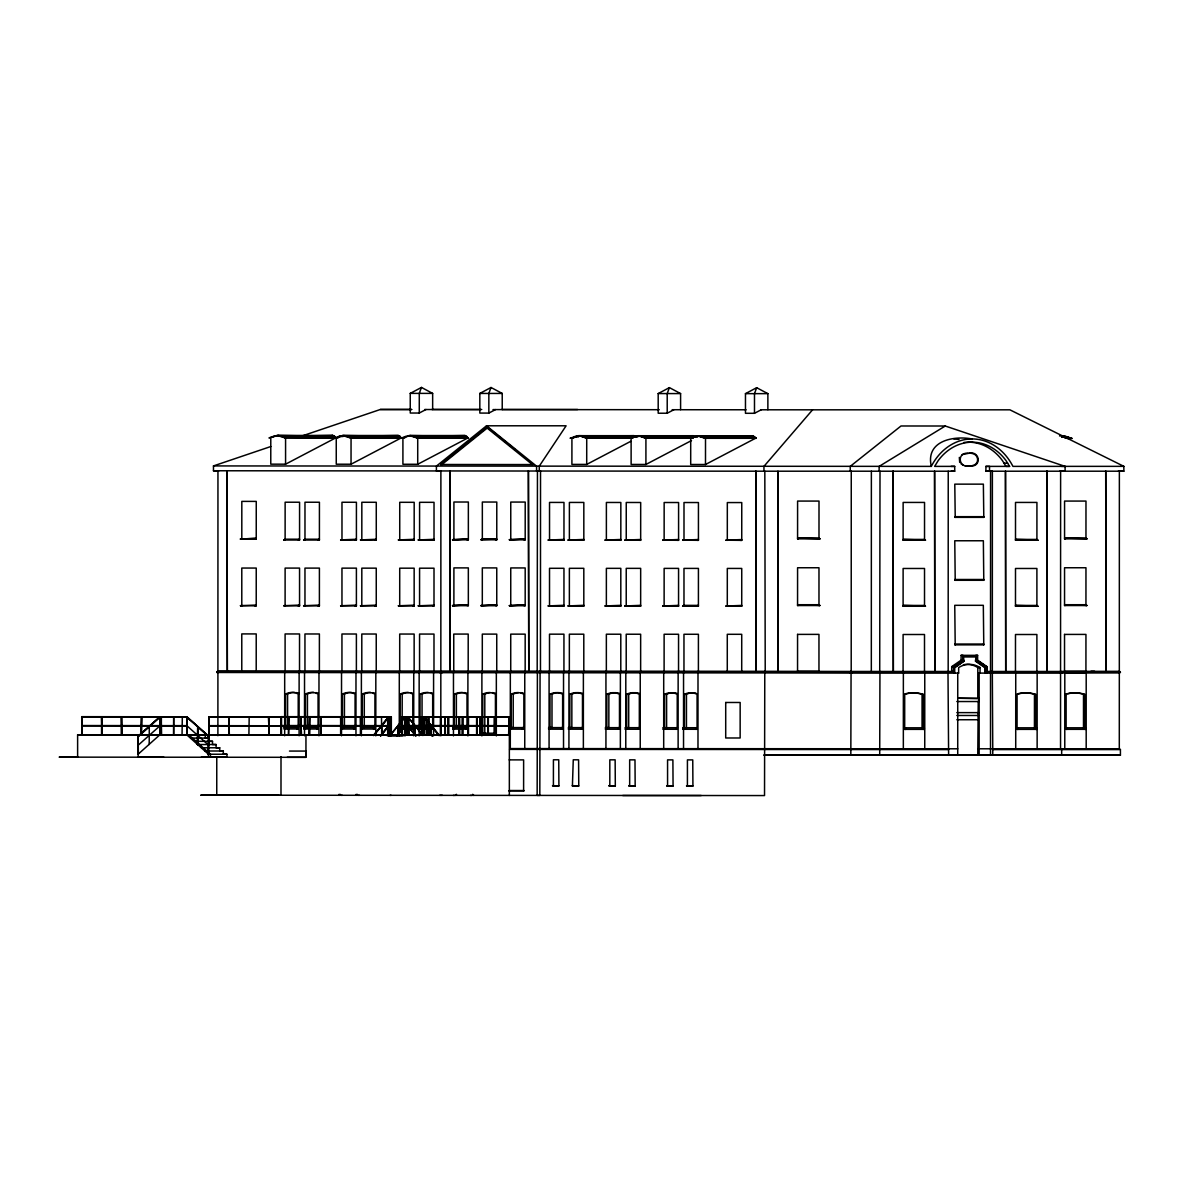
<?xml version="1.0" encoding="UTF-8"?>
<svg xmlns="http://www.w3.org/2000/svg" width="1183" height="1183" viewBox="0 0 1183 1183"><rect width="100%" height="100%" fill="white"/><g stroke="black" fill="none" stroke-linecap="round" stroke-linejoin="round"><path stroke-width="1.5" d="M281.524 717.002L281.524 734.747L77.62 734.747L77.62 757.135L59.15 757.135L305.953 757.312L305.953 734.924L509.355 734.924L509.341 795.449M81.701 734.747L81.967 716.676L81.878 734.747M82.145 734.747L81.701 717.002L186.633 717.09M101.546 734.761L101.561 717.016L102.004 734.761M101.738 734.761L101.827 717.016M121.405 734.776L121.405 717.031L121.849 734.776M121.583 734.776L121.672 717.031M160.016 734.82L159.838 716.75L138.174 736.107L138.174 757.194L163.86 757.209M138.352 754.177L138.174 736.107M178.308 734.82L159.838 734.82L138.174 754.177L138.174 736.418L160.104 716.75M141.442 734.791L141.442 717.046M141.531 717.046L141.265 734.791L141.709 717.046M149.191 744.506L149.28 726.746M159.838 734.82L159.838 716.75M160.282 734.82L159.838 717.075M161.11 734.806L161.11 717.061L161.553 734.806M161.287 734.806L161.391 717.061M173.502 734.835L173.783 717.09M173.768 734.835L173.605 717.09M182.049 734.82L182.315 717.075M208.74 736.166L208.282 754.236L208.74 736.166L186.81 716.78L186.81 734.85L208.459 754.236M187.077 734.85L187.091 716.78L81.701 716.676M197.457 744.536L197.724 726.628L197.457 744.536L216.105 744.536L216.105 747.774L219.713 747.774L219.713 750.998L223.321 750.998L223.321 754.222L226.929 754.236L226.929 757.253L201.243 757.253M197.635 744.536L197.916 726.791M208.459 757.253L208.474 736.166M186.633 734.85L205.28 734.85L205.28 738.074L208.888 738.074L208.888 741.312L212.496 741.312L212.496 744.536L216.105 744.536M209.199 734.85L209.021 716.78L209.021 734.85L209.021 717.09L309.192 717.179M210.456 757.253L210.456 754.236L188.807 734.85M439.085 470.938L436.409 470.938L436.409 466.102L486.509 425.791L536.579 466.176L536.579 471.026L540.527 471.026L540.468 671.131L217.909 670.879L216.785 672.491L537.393 672.743L537.156 795.39L539.818 795.39L540.069 672.743L537.186 672.743L537.452 471.026L213.472 470.76L213.472 465.925L270.818 446.523M216.755 795.139L216.77 756.632M217.894 735.693L217.909 672.491M217.909 670.879L217.953 470.775M229.058 734.865L229.147 717.105M240.445 605.681L241.79 605.844L241.79 568.047L256.238 568.062L256.223 605.844L254.892 605.844L256.223 605.045L240.445 605.681L256.223 605.844M240.46 539.167L241.805 539.167L241.82 501.385L256.253 501.4L256.238 539.182L240.46 539.004L256.238 538.369L240.46 539.004M241.776 670.894L241.776 633.911L256.223 633.925L256.208 670.909M248.903 734.88L249.184 717.135M254.907 539.019L256.238 539.182M268.763 734.894L268.852 717.149M270.789 437.695L270.774 464.165L285.576 464.18L336.046 437.71L282.249 436.379L278.182 435.448L268.94 437.961M280.992 795.272L281.007 756.75M281.081 716.676L281.258 734.747L281.081 716.676L387.98 716.75L387.965 735.634L402.412 735.649L402.412 716.765M283.772 605.711L285.103 605.873L285.118 568.091L299.55 568.091L299.55 605.888L298.205 605.888L299.55 605.075L283.772 605.711L299.55 605.888M283.787 540.01L285.118 539.197L299.565 539.211L298.22 539.847L299.565 540.01L299.565 502.228L285.133 502.213L285.118 540.01L283.787 540.01L299.565 540.01M284.231 728.965L285.576 728.965L285.591 694.037A40.34 22.566 90 0 1 298.22 694.037L298.205 728.979L284.231 728.965L284.231 727.412L287.587 727.412L287.587 694.037A40.34 22.566 -90 0 1 294.981 692.469M284.674 735.752L284.689 672.55M285.088 670.938L285.103 633.955L299.536 633.97L299.521 670.938M285.576 464.18L285.576 437.71L282.249 436.379M288.622 734.909L288.889 717.164M288.711 717.164L288.43 734.909M299.107 735.767L299.122 672.55M301.103 734.761L301.207 717.016M303.617 605.726L304.963 605.888L304.963 568.106L319.41 568.106L319.395 605.903L318.064 605.903L319.395 605.09L303.617 605.726L319.395 605.903M303.632 540.025L304.977 539.211L319.41 539.226L318.079 540.025L319.41 540.025L319.425 502.243L304.977 502.228L304.977 540.025L303.632 540.025L319.41 540.025M304.09 728.979L305.436 728.979L305.436 694.051A40.34 22.566 90 0 1 318.064 694.051L318.064 728.994L304.09 728.979L304.09 727.427L307.432 727.427L307.447 694.051A40.34 22.566 -90 0 1 313.761 692.439M304.519 735.767L304.534 672.565M304.948 670.953L304.948 633.97L319.395 633.984L319.38 670.953M309.192 734.924L309.635 716.854L309.635 734.924M309.369 734.924L309.458 717.179M318.966 735.782L318.981 672.565M320.963 734.776L321.051 717.031M336.253 437.754L336.253 464.209L351.04 464.224L401.525 437.754L347.728 436.438L343.661 435.507L336.253 437.754L284.482 437.71L277.088 435.448L269.68 437.695M339.077 794.34L339.077 795.316L340.157 794.34M340.63 734.791L340.645 717.046L341.088 734.791M340.615 605.755L341.961 605.918L341.961 568.136L356.408 568.136L356.394 605.933L355.063 605.933L356.394 605.119L340.615 605.755L356.394 605.933M340.63 539.892L341.976 540.054L341.976 502.257L356.423 502.272L356.408 540.054L355.077 540.054L356.408 539.256L340.63 539.892L356.408 540.054M340.822 734.791L340.911 717.046M341.517 735.796L341.532 672.595M341.946 670.983L341.946 633.999L356.394 634.014L356.379 670.983M342.434 694.081L342.434 729.009L341.088 729.009L355.063 729.024L355.077 694.081A40.34 22.566 90 0 0 342.434 694.081L344.445 694.081A40.34 22.566 -90 0 1 351.824 692.513M344.445 694.081L344.43 727.456L341.088 727.456L355.27 727.471M351.04 464.224L351.055 437.754L347.728 436.438M355.965 735.811L355.979 672.595M356.201 794.34L356.201 795.316L357.281 794.34M360.49 734.806L360.49 717.061L360.933 734.806M360.475 605.77L361.806 605.933L361.821 568.151L376.253 568.151L376.253 605.947L374.907 605.947L376.253 605.134L360.475 605.77L376.253 605.947M360.49 539.906L361.821 540.069L361.835 502.272L376.268 502.287L376.268 540.069L374.922 540.069L376.268 539.271L360.49 539.906L376.268 540.069M360.667 734.806L360.756 717.061M361.377 735.811L361.392 672.609M361.791 670.998L361.806 634.014L376.238 634.029L376.238 670.998M362.294 694.096L362.279 729.024L360.948 729.024L374.922 729.039L374.922 694.096A40.34 22.566 90 0 0 362.294 694.096L364.29 694.096A40.34 22.566 -90 0 1 370.619 692.484M364.29 694.096L364.29 727.471L360.948 727.471L375.115 727.486M375.81 735.826L375.824 672.609M381.517 717.075L381.695 734.82M381.872 734.466L381.784 725.445M387.699 734.835L387.713 716.75L391.336 716.765L391.336 734.835M388.142 734.835L388.142 717.075L209.021 716.78M388.645 734.835L388.63 716.765L391.336 716.765M388.896 735.634L388.896 716.765L373.547 735.501M389.089 734.835L389.089 717.075M390.079 735.634L390.079 734.835M390.878 734.835L390.893 716.765M391.159 735.634L391.07 716.765M397.932 734.466L398.109 725.445L398.375 734.392M398.198 734.466L398.109 725.445M398.375 605.8L399.706 605.962L399.721 568.18L414.154 568.18L414.154 605.977L412.808 605.977L414.154 605.164L398.375 605.8L414.154 605.977M398.39 539.936L399.736 540.099L399.736 502.302L414.183 502.317L414.168 540.099L412.823 540.099L414.168 539.3L398.39 539.936L414.168 540.099M398.848 729.053L400.179 729.053L400.194 694.125A40.34 22.566 90 0 1 412.823 694.125L412.823 729.068L398.848 729.053L398.848 727.501L402.19 727.501M399.277 735.841L399.292 672.639M399.691 671.027L399.706 634.044L414.139 634.058L414.139 671.027M401.969 734.85L401.969 716.765L405.414 716.765L405.325 734.85M402.146 734.85L402.205 694.125A40.34 22.566 -90 0 1 408.519 692.513M402.915 437.799L402.915 464.268L417.717 464.283L468.187 437.814L414.39 436.483L410.324 435.551L402.915 437.799L350.7 438.021L342.552 435.507L334.419 438.006L338.057 438.006M404.956 735.634L404.956 716.765M405.133 734.835L405.222 716.765L389.872 735.501M405.592 734.85L405.592 717.09L402.146 717.09M407.203 734.835L407.203 717.075L494.79 717.09M407.396 734.85L407.218 716.765L494.79 716.78L494.79 734.85M407.573 734.85L407.647 716.765L422.923 735.545M407.839 734.85L407.854 716.78L422.923 735.22M408.638 734.85L408.46 717.09M408.904 734.85L408.726 717.09M432.653 409.466L432.653 393.392L421.459 387.433L410.25 393.377L410.25 413.03L419.27 413.03L425.969 409.525M413.725 735.856L413.739 672.654M414.42 734.421L414.612 725.623M414.597 734.495L414.686 725.46L414.878 734.495M417.717 464.283L417.717 437.814L414.39 436.483M418.235 605.814L419.566 605.977L419.581 568.195L434.013 568.195L433.998 605.992L432.667 605.992L433.998 605.178L418.235 605.814L433.998 605.992M418.25 539.951L419.581 540.113L419.595 502.317L434.028 502.331L434.013 540.113L432.682 540.113L434.028 539.315L418.25 539.951L434.013 540.113M418.693 729.068L420.039 729.068L420.039 694.14A40.34 22.566 90 0 1 432.682 694.155L432.667 729.083L418.693 729.068L418.693 727.515L422.05 727.515L422.05 694.14A40.34 22.566 -90 0 1 428.364 692.528M419.137 735.856L419.152 672.654M419.27 413.03L419.285 393.392L421.459 387.433M419.551 671.042L419.566 634.058L433.998 634.073L433.984 671.042M421.473 734.85L421.473 716.765M421.651 734.85L421.739 716.765M421.917 734.85L421.932 717.09M423.898 734.85L423.913 716.78L439.248 735.545M424.165 734.85L424.179 716.78L439.248 735.22M426.368 734.835L426.205 717.075M426.649 734.835L426.471 717.075M428.32 734.865L428.32 717.12M428.497 734.865L428.586 717.12M428.764 734.865L428.764 717.12M430.745 734.421L430.745 725.46L431.189 734.495M430.923 734.495L431.011 725.46M433.57 735.87L433.584 672.669M440.475 734.85L440.475 717.09M440.653 734.85L440.653 717.09M440.815 735.87L440.83 672.669M440.889 470.952L440.845 671.057L439.721 672.669L442.398 672.669M445.104 734.835L444.926 717.075M445.37 734.835L445.192 717.075M448.18 717.135L448.342 734.88L448.446 717.135M448.623 734.88L448.623 717.135M452.557 605.666L453.888 605.666L453.902 567.884L468.335 567.899L468.335 605.681L452.557 605.666L468.335 604.868L452.557 605.504M452.571 539.803L453.902 539.803L453.917 502.021L468.35 502.021L468.35 539.818L452.571 539.803L468.35 539.004L452.571 539.64M453.015 729.098L454.361 729.098L454.376 694.17A40.34 22.566 90 0 1 467.004 694.17L466.989 729.112L453.015 729.098L453.03 727.545L456.372 727.545L456.372 694.17A40.34 22.566 -90 0 1 462.686 692.558M453.459 735.885L453.473 672.683M453.754 671.042L453.754 634.073L468.202 634.073L468.187 671.057M456.564 794.444L455.499 795.405L456.12 794.444M459.196 734.85L459.211 717.09M459.388 734.85L459.388 717.09M459.655 734.85L459.477 717.09M462.316 734.835L462.316 717.075M462.494 734.835L462.583 717.075M462.76 734.835L462.775 717.075M466.989 605.519L468.335 605.681M467.004 539.818L468.35 539.818M467.891 735.9L467.906 672.698M468.202 734.894L468.291 717.149M468.468 734.894L468.468 717.149M472.623 794.444L473.688 795.405L472.889 794.444M476.601 734.85L476.601 717.09M476.779 734.85L476.867 717.09M477.045 734.85L477.045 717.09M502.228 409.51L502.228 393.436L491.019 387.492L479.825 393.436L479.825 413.074L488.845 413.089L495.529 409.584M480.061 717.075L480.328 734.835M480.239 734.835L480.328 716.765M480.505 734.835L480.505 716.765M480.978 605.696L482.309 605.696L482.324 567.899L496.756 567.914L496.756 605.711L480.978 605.696L496.756 604.897L480.978 605.533M481.88 735.915L481.895 672.698M482.294 671.086L482.309 634.103L496.742 634.118L496.742 671.101M495.618 733.223L482.782 733.223L482.797 694.184L484.808 694.184A40.34 22.566 90 0 1 490.058 692.632M484.808 694.184L484.793 733.223L482.782 733.223M487.869 734.909L487.884 717.164M488.061 734.909L488.15 717.164M488.328 734.909L488.328 717.164M488.845 413.089L488.845 393.436L491.019 387.492M494.331 734.85L494.331 717.09M494.509 734.85L494.612 716.765M495.426 733.223L495.426 694.199A40.34 22.566 90 0 0 482.797 694.184M495.411 605.548L496.756 605.711M495.426 539.67L496.771 539.832L496.786 502.05L482.339 502.036L482.339 539.832L480.993 539.832L482.339 539.019L496.771 539.034L480.993 539.67L496.771 539.832M496.328 735.915L496.342 672.713M508.631 734.924L509.089 717.179L401.969 717.09M508.808 734.924L508.808 716.854L509.074 734.924M509.4 605.711L510.745 605.711L510.745 567.929L525.193 567.944L525.178 605.726L509.4 605.711L525.178 604.927L509.4 605.548M509.415 539.847L510.76 539.847L510.76 502.065L525.208 502.065L525.193 539.862L509.415 539.685L525.193 539.049L509.415 539.685M509.873 729.142L511.219 729.142L511.219 694.214A40.34 22.566 90 0 1 523.862 694.214L523.847 729.157L509.873 729.142L509.873 727.589L513.215 727.589L513.23 694.214A40.34 22.566 -90 0 1 518.479 692.646M510.331 672.728L510.302 748.573L957.727 748.795M510.731 671.116L510.731 634.132L525.178 634.147L525.163 671.116M523.611 790.54L523.625 759.885L509.178 759.87M523.847 605.563L525.178 605.726M523.862 539.699L525.193 539.862M524.069 790.54L509.755 790.525M524.749 748.588L524.764 672.743M548.173 605.918L549.518 606.08L549.518 568.298L563.966 568.298L563.951 606.095L562.62 606.095L563.951 605.282L548.173 605.918L563.951 606.095M548.187 540.054L549.533 540.217L549.533 502.42L563.98 502.435L563.966 540.217L562.635 540.217L563.966 539.418L548.187 540.054L563.966 540.217M548.646 729.172L549.991 729.172L549.991 694.244A40.34 22.566 90 0 1 562.635 694.244L562.62 729.186L548.646 729.172L548.646 727.619L551.988 727.619L552.003 694.244A40.34 22.566 -90 0 1 562.561 693.356M549.075 748.602L549.089 672.757M549.504 671.145L549.504 634.162L563.951 634.177L563.936 671.145M552.565 785.926L558.908 785.941L558.746 759.782L553.422 759.782L553.407 785.616M552.565 785.616L558.908 785.941M563.522 748.617L563.537 672.757M568.032 605.933L569.363 606.095L569.378 568.313L583.811 568.313L583.811 606.11L582.465 606.11L583.811 605.297L568.032 605.933L583.811 606.11M568.047 540.069L569.378 540.232L569.393 502.435L583.825 502.45L583.825 540.232L582.48 540.232L583.825 539.433L568.047 540.069L583.825 540.232M568.505 729.186L569.836 729.186L569.851 694.258A40.34 22.566 90 0 1 582.48 694.258L582.48 729.201L568.505 729.186L568.505 727.634L571.847 727.634L571.847 694.258A40.34 22.566 -90 0 1 582.42 693.371M568.934 748.617L568.949 672.772M569.348 671.16L569.363 634.177L583.796 634.192L583.796 671.16M573.725 438.198L570.088 438.198L578.221 435.684L634.073 435.684L636.01 436.616L579.315 435.684L571.921 437.932L571.907 464.401L586.709 464.416L630.672 441.363M572.409 785.941L573.267 759.797L578.591 759.811L578.768 785.956L572.409 785.941L573.075 785.63M572.409 785.63L578.768 785.956M583.367 748.632L583.382 672.772M586.709 464.416L586.724 437.947L579.315 435.684M605.031 605.962L606.361 606.125L606.376 568.343L620.809 568.343L620.809 606.14L619.463 606.14L620.809 605.326L605.031 605.962L620.809 606.14M605.045 540.099L606.376 540.261L606.391 502.464L620.838 502.479L620.824 540.261L619.478 540.261L620.824 539.463L605.045 540.099L620.824 540.261M605.504 729.216L606.835 729.216L606.849 694.288A40.34 22.566 90 0 1 619.478 694.288L619.478 729.231L605.504 729.216L605.504 727.663L608.846 727.663L608.861 694.288A40.34 22.566 -90 0 1 619.419 693.401M605.933 748.647L605.947 672.802M606.347 671.19L606.361 634.206L620.794 634.221L620.794 671.19M608.964 785.97L615.308 785.985L615.145 759.826L609.822 759.826L609.807 785.66M608.964 785.66L615.308 785.985M620.365 748.662L620.395 672.802M624.875 605.977L626.221 606.14L626.236 568.358L640.668 568.358L640.654 606.154L639.323 606.154L640.654 605.341L624.875 605.977L640.654 606.154M624.905 540.113L626.236 540.276L626.251 502.479L640.683 502.494L640.668 540.276L639.338 540.276L640.668 539.478L624.905 540.113L640.668 540.276M625.349 729.231L626.694 729.231L626.694 694.303A40.34 22.566 90 0 1 639.338 694.303L639.323 729.246L625.349 729.231L625.349 727.678L628.705 727.678L628.705 694.303A40.34 22.566 -90 0 1 639.264 693.415M625.777 748.662L625.807 672.816M626.206 671.205L626.206 634.221L640.654 634.236L640.639 671.205M628.809 785.985L635.167 786L634.99 759.856L629.667 759.841L629.667 785.675M628.809 785.675L635.167 786M640.225 748.676L640.24 672.816M637.43 435.728L693.282 435.728L695.205 436.66L638.524 435.728L631.116 437.976L631.116 464.446L645.918 464.461L645.918 437.991L637.43 435.728L629.282 438.242M680.595 409.658L680.595 393.584L669.401 387.625L658.192 393.569L658.192 413.222L667.212 413.222L673.896 409.717M662.791 606.007L664.121 606.169L664.136 568.387L678.569 568.387L678.554 606.184L677.223 606.184L678.554 605.371L662.791 606.007L678.554 606.184M662.805 540.143L664.136 540.306L664.151 502.509L678.584 502.524L678.584 540.306L677.238 540.306L678.584 539.507L662.805 540.143L678.584 540.306M663.249 729.26L664.595 729.26L664.595 694.332A40.34 22.566 90 0 1 677.238 694.332L677.223 729.275L663.249 729.26L663.249 727.708L666.606 727.708L666.606 694.332A40.34 22.566 -90 0 1 677.164 693.445M663.693 748.691L663.707 672.846M664.107 671.234L664.121 634.251L678.554 634.265L678.539 671.234M666.709 786.015L673.068 786.03L672.89 759.885L667.567 759.87L667.567 785.704M667.212 413.222L667.212 393.584L669.401 387.625M666.709 785.704L673.068 786.03M678.125 748.706L678.14 672.861M682.635 606.184L683.981 605.371L698.414 605.385L697.083 606.036L698.414 606.199L698.428 568.402L683.981 568.402L683.981 606.184L682.635 606.184L698.414 606.199M682.65 540.158L683.996 540.32L683.996 502.524L698.443 502.538L698.428 540.32L697.098 540.32L698.428 539.522L682.65 540.158L698.428 540.32M683.109 729.275L684.439 729.275L684.454 694.347A40.34 22.566 90 0 1 697.083 694.362L697.083 729.29L683.109 729.275L683.109 727.722L686.451 727.722L686.465 694.347A40.34 22.566 -90 0 1 695.974 693.149M683.537 748.706L683.552 672.861M683.966 671.249L683.966 634.265L698.414 634.28L698.399 671.249M686.569 786.044L692.927 786.044L692.75 759.9L687.427 759.885L687.412 785.719M686.569 785.719L692.927 786.044M697.985 748.721L698 672.876M705.497 464.505L705.512 438.035L698.103 435.788L690.709 438.021L690.695 464.49L705.497 464.505L755.967 438.035L702.17 436.704M725.948 606.051L727.294 606.214L727.308 568.431L741.741 568.446L741.726 606.228L740.395 606.228L741.726 605.415L725.948 606.051L741.726 606.228M725.963 540.187L727.308 540.35L727.323 502.568L741.756 502.568L741.741 540.365L740.41 540.365L741.741 539.552L725.963 540.187L741.741 540.365M727.279 671.279L727.279 634.295L741.726 634.31L741.711 671.293M767.871 409.717L767.871 393.643L756.662 387.699L745.467 393.643L745.467 413.296L754.488 413.296L761.172 409.791M754.488 413.296L754.488 393.643L756.662 387.699M1059.672 471.218L1065.099 471.218L1065.099 466.383L945.261 426.013L879.132 466.383L879.132 471.218L954.711 471.218L954.711 466.383L934.644 466.383L938.163 460.66A54.64 45.294 -90 0 1 1006.068 460.66L1009.587 466.383L985.912 466.383L985.912 471.218L1123.85 471.204L1123.85 466.353L1009.898 409.821L812.558 409.821L763.952 466.353L763.952 471.204L851.257 471.204L851.198 671.456L850.133 673.068L851.523 673.068L851.065 671.456L764.78 671.308L540.069 671.131L539.862 672.743L765.224 672.92L764.824 471.204L539.256 471.026L539.256 466.176L566.11 425.791L486.509 425.791M777.882 671.323L777.941 471.204L778.163 671.338M798.466 605.371L797.564 605.533L797.579 567.751L818.976 567.751L818.976 605.533L819.878 605.533L818.976 604.72L797.564 604.72L819.878 605.371M798.481 538.694L797.579 538.856L797.593 501.074L819.006 501.074L818.991 538.856L819.893 538.856L818.991 538.058L797.579 538.058L819.893 538.694M903.087 671.471L903.102 634.502L924.5 634.502L924.5 671.471M904.004 606.095L903.102 606.258L903.117 568.476L924.529 568.476L924.515 606.258L925.417 606.258L924.515 605.445L903.102 605.445L925.417 606.095M904.019 540.069L903.117 540.232L903.132 502.435L924.544 502.435L924.529 540.232L925.431 540.232L924.529 539.418L903.117 539.418L925.431 540.069M903.339 748.795L903.368 672.95M904.684 727.811L905.587 727.811L905.587 729.364L904.684 729.364L904.699 694.436A40.34 33.449 -90 0 1 923.42 694.436L923.42 729.364L924.322 729.364L924.322 727.811L922.06 727.811L922.075 694.436A40.34 33.449 -90 0 0 904.862 693.933M924.751 748.795L924.766 672.95M946.356 755.242L948.618 755.242L947.997 673.097M948.175 671.471L948.234 471.218M951.724 666.635L951.724 671.471L953.528 671.471L953.528 666.635L962.903 660.188L962.903 655.338L961.099 655.338L961.099 660.173L951.724 666.635L953.528 666.635M963.125 660.469L963.302 655.826L963.302 660.469L953.749 666.916L953.749 673.097L954.696 673.097L954.696 667.567L964.056 661.12L963.332 656.949L976.093 656.949L976.093 661.12L985.469 667.567L985.469 673.097L984.744 667.567L975.384 661.12L976.093 656.949M954.385 673.097L953.942 666.916L963.302 660.469M954.74 644.04L955.199 644.853L954.755 605.312L983.324 605.312L983.768 644.853L983.324 644.04M954.755 579.493L955.213 580.291L954.77 540.764L983.354 540.764L983.783 580.291L983.339 579.493M954.77 516.675L955.228 517.355L954.785 484.143L983.369 484.143L983.798 517.355L983.354 516.675M957.742 698.236L979.332 698.695L977.794 698.236L977.809 667.567A27.431 22.743 -90 0 0 963.406 664.713M945.261 426.013L901.017 425.984L850.252 466.353L850.252 471.204L880.004 471.218L879.723 673.097L958.644 673.097L958.659 667.567A27.431 22.743 -90 0 1 980.056 667.567L980.056 673.097L979.154 673.097L979.14 755.242L977.779 755.242L978.237 701.534L979.332 698.695M977.217 660.469L986.578 666.916L977.217 660.469L977.217 655.826L963.125 655.826M979.154 673.097L1061.683 673.097L1061.683 672.284L1060.56 671.471L985.173 671.471L986.977 671.471L986.977 666.635L977.616 660.188L977.616 655.338L975.812 655.338M986.4 666.916L987.036 673.097L986.578 671.471M992.759 749.593L992.759 755.242L990.511 755.242L990.526 673.097L992.33 673.097L992.759 749.593L1120.419 749.578L1120.419 755.227L1031.665 755.227M1015.472 671.471L1015.487 634.502L1036.885 634.502L1036.885 671.471M1016.389 606.095L1015.487 606.258L1015.502 568.476L1036.899 568.476L1036.899 606.258L1037.802 606.258L1036.899 605.445L1015.487 605.445L1037.802 606.095M1016.404 540.069L1015.502 540.232L1015.517 502.435L1036.929 502.435L1036.914 540.232L1037.816 540.232L1036.914 539.418L1015.502 539.418L1037.816 540.069M1015.724 748.795L1015.739 672.95M1017.069 727.811L1017.971 727.811L1017.971 729.364L1017.069 729.364L1017.084 694.436A40.34 33.449 -90 0 1 1035.805 694.436L1035.805 729.364L1036.707 729.364L1036.707 727.811L1034.445 727.811L1034.46 694.436A40.34 33.449 -90 0 0 1017.247 693.933M1037.136 748.795L1037.151 672.95M1060.56 673.097L1060.545 748.795L1061.669 749.593L1061.669 755.242L879.708 755.242L879.945 673.097L850.799 673.068L850.799 671.456L953.927 671.471M1060.56 671.471L1060.619 471.218M1065.454 605.371L1064.552 605.533L1064.552 567.751L1085.964 567.751L1085.95 605.533L1086.852 605.533L1085.95 604.72L1064.552 604.72L1086.852 605.371M1065.469 538.694L1064.567 538.856L1064.567 501.074L1085.979 501.074L1085.964 538.856L1086.866 538.856L1085.964 538.058L1064.567 538.058L1086.866 538.694M1064.774 748.765L1064.804 672.92L1086.201 672.92L1086.186 748.765M1066.12 729.334L1085.757 729.334L1085.757 727.796L1064.774 727.796L1067.022 727.796L1067.022 729.334L1066.12 729.334L1066.134 694.406L1064.774 694.406A40.34 33.449 -90 0 1 1066.312 693.918M1067.85 693.519A40.34 33.449 -90 0 1 1083.51 694.406L1083.495 727.796L1085.757 727.796M1084.855 727.796L1084.855 694.406L1083.51 694.406M1120.419 749.578L1119.295 748.765L1119.325 672.92L1120.434 672.121L1119.325 671.308L1060.397 671.412M1119.369 471.204L1119.325 671.308L1120.434 672.121M186.81 725.652L208.474 745.039M959.324 457.392L959.694 462.42M373.547 735.175L388.63 716.765M373.813 735.501L388.896 717.075M380.512 735.56L388.63 725.637L391.336 725.637L387.699 725.637M380.512 735.87L388.896 725.637M380.778 735.87L388.896 725.948M390.139 735.501L405.222 717.075M396.837 735.56L404.956 725.637M396.837 735.87L405.222 725.637M397.104 735.87L405.222 725.948M387.107 735.634L387.832 734.835M388.172 735.634L388.896 734.835M404.231 735.634L404.956 734.835M405.296 735.634L406.02 734.835M138.441 736.418L160.104 717.075M533.71 464.564L440.608 464.49L486.494 427.566L532.38 464.564M645.918 464.461L691.508 440.549M962.149 454.583L970.045 453.045M972.456 465.555C979.968 464.239 978.903 453.947 971.583 453.4M409.229 435.551L417.362 438.08L468.424 438.08L465.082 435.551L409.229 435.551L401.081 438.065L404.719 438.065M688.876 438.287L697.009 435.788L752.861 435.788L756.203 438.301L705.142 438.301L697.009 435.788M302.109 435.95L380.305 409.495L411.654 409.495L380.305 409.495M967.546 453.119C957.003 452.956 958.378 467.285 968.478 466.161M970.075 466.072C981.772 467.137 980.263 451.048 969.143 453.045M329.288 436.069L332.941 435.448L336.283 437.976L284.482 437.71M972.115 438.952C953.128 435.433 925.417 440.948 931.302 466.383A57.878 47.985 -90 0 1 1012.929 466.383L1123.85 466.353M1061.92 437.163L1067.081 436.852L1070.408 438.183M970.977 466.072L965.136 465.806M301.68 435.95L332.941 435.448L277.088 435.448M339.58 436.423L343.262 436.364L338.486 436.423M370.841 435.936L398.405 435.507L401.762 438.021M441.185 435.936L465.082 435.551M575.249 436.616L578.931 436.557L574.154 436.616M617.526 435.95L634.073 435.684M634.458 436.66L638.125 436.601L582.287 436.616L578.221 435.684M680.417 435.936L693.282 435.728M694.037 436.704L697.719 436.645M743.663 435.921L752.861 435.788M1059.983 672.21L1119.769 672.121M1061.121 673.023L1119.769 672.92M432.653 393.392L410.25 393.377M502.228 393.436L479.825 393.436M680.595 393.584L658.192 393.569M767.871 393.643L745.467 393.643M431.943 409.495L481.732 409.495M502.021 409.495L577.644 409.495M342.552 435.507L398.405 435.507M1059.524 435.921L1064.109 435.921L1072.242 438.449L1066.933 438.449M273.022 436.379L274.116 436.379M281.155 436.379L334.878 436.379L278.182 435.448M346.634 436.438L400.342 436.438L343.661 435.507M405.148 436.483L406.257 436.483M413.296 436.483L467.004 436.483L410.324 435.551M697.719 436.704L641.497 436.66L645.563 438.257L692.972 438.257M701.075 436.704L754.798 436.704L698.103 435.788M1061.609 436.852L1068.175 436.852M349.961 437.754L401.525 437.754M416.623 437.814L468.187 437.814M570.827 437.932L571.921 437.932M582.287 436.616L585.629 437.947L631.781 437.947L583.396 436.616M644.824 437.991L692.78 437.991M704.403 438.035L755.967 438.035M632.935 438.242L585.629 437.947M1064.907 438.183L1071.502 438.183M440.608 464.49L441.939 464.49L487.84 427.566L515.078 449.54M931.302 466.383L213.472 465.925M213.472 470.76L218.959 470.76M871.368 471.218L871.324 671.471M955.228 516.675L983.798 516.675M954.77 517.355L983.798 517.355M797.579 538.856L819.893 538.856M1064.567 538.856L1086.866 538.856M903.117 540.232L925.431 540.232M1015.502 540.232L1037.816 540.232M955.213 579.493L983.783 579.493M954.755 580.291L983.783 580.291M797.564 605.533L819.878 605.533M1064.552 605.533L1086.852 605.533M903.102 606.258L925.417 606.258M1015.487 606.258L1037.802 606.258M955.199 644.04L983.768 644.04M954.74 644.853L983.768 644.853M961.099 655.338L977.616 655.338M851.523 672.269L216.785 671.693M954.385 672.284L850.858 672.269L851.065 671.456L850.828 755.227L879.93 755.242M987.036 672.284L1061.683 672.284M285.591 694.037L287.587 694.037M305.436 694.051L307.447 694.051M400.194 694.125L402.205 694.125M420.039 694.14L422.05 694.14M454.376 694.17L456.372 694.17M511.219 694.214L513.23 694.214M549.991 694.244L552.003 694.244M569.851 694.258L571.847 694.258M606.849 694.288L608.861 694.288M626.694 694.303L628.705 694.303M664.595 694.332L666.606 694.332M684.454 694.347L686.465 694.347M957.919 698.236L979.332 698.236M956.84 701.534L978.962 701.534M956.84 712.624L978.785 712.624M956.84 715.478L978.785 715.478M956.84 719.737L978.237 719.737M81.967 725.549L187.077 725.652M209.287 725.652L387.965 725.963M281.347 725.549L387.965 725.637M405.414 725.652L401.954 725.652L508.794 725.726M409.037 725.637L494.79 725.652M81.967 725.874L186.81 725.978M159.838 725.948L138.441 744.979M209.287 725.978L309.354 726.051M387.699 725.963L391.336 725.963L388.63 725.948M405.414 725.963L401.954 725.963L508.794 726.051M409.037 725.963L494.79 725.963M298.205 727.427L296.874 727.427L296.874 728.979L298.205 728.979M318.064 727.441L316.719 727.441L316.719 728.994L318.064 728.994M355.063 727.471L353.732 727.471L353.717 729.024L355.063 729.024M374.922 727.486L373.577 727.486L373.577 729.039L374.922 729.039M412.823 727.515L411.477 727.515L411.477 729.068L412.823 729.068M431.337 727.53L432.667 727.53M466.989 727.56L465.658 727.56L465.658 729.112L466.989 729.112M523.847 727.604L522.516 727.604L522.502 729.157L523.847 729.157M562.62 727.634L561.289 727.634L561.274 729.186L562.62 729.186M582.48 727.649L581.134 727.649L581.134 729.201L582.48 729.201M619.478 727.678L618.132 727.678L618.132 729.231L619.478 729.231M639.323 727.693L637.992 727.693L637.992 729.246L639.323 729.246M677.223 727.722L675.892 727.722L675.892 729.275L677.223 729.275M697.083 727.737L695.737 727.737L695.737 729.29L697.083 729.29M905.039 727.811L924.322 727.811M1017.424 727.811L1036.707 727.811M431.337 729.083L432.667 729.083M904.684 729.364L924.322 729.364M1017.069 729.364L1036.707 729.364M387.965 735.634L403.64 735.634M190.626 738.074L208.888 738.074M196.023 741.312L212.496 741.312M201.465 747.774L219.713 747.774M1119.295 748.765L977.779 748.795M948.618 749.593L509.577 749.386M205.073 750.998L223.321 750.998M289.48 751.072L305.953 751.072L305.687 757.312L287.218 757.312M208.282 754.236L226.929 754.236M764.543 755.227L851.05 755.227M860.204 755.138L1004.914 755.138M279.203 795.183L200.726 795.183L764.529 795.567L764.78 672.92L851.523 673.068M341.207 795.316L342.286 795.316M358.331 795.316L359.41 795.316M390.065 795.346L391.144 795.346M439.692 795.316L442.368 795.316M453.37 795.405L454.435 795.405M470.494 795.405L471.559 795.405M622.731 795.523L701.208 795.523M424.638 409.525L480.047 409.569M492.986 409.584L659.242 409.702M672.166 409.717L746.059 409.776M760.832 409.791L812.558 409.821M968.507 442.176L972.115 442.191M1003.997 463.144L1007.605 463.144M951.102 466.383L954.711 466.383M985.912 466.383L989.52 466.383L989.52 471.218L985.912 471.218M1009.587 466.383L1005.979 466.383L1002.459 460.66A54.64 45.294 -90 0 0 963.908 442.457M1061.491 466.383L1065.099 466.383M1118.305 471.189L1123.85 471.204M951.102 471.218L954.711 471.218M961.099 660.173L962.903 660.188M975.812 660.173L977.616 660.188M964.056 661.12L954.696 667.567M985.173 666.635L986.977 666.635M977.809 667.567L980.056 667.567M1090.977 671.293L1094.586 671.293M958.644 673.097L957.742 673.097L957.727 755.242L956.367 755.242M1034.46 694.436L1035.805 694.436M922.075 694.436L923.42 694.436M401.969 716.765L509.074 716.854M388.63 717.075L391.336 717.075L387.891 717.075M284.231 727.412L298.412 727.427M304.09 727.427L318.271 727.441M398.848 727.501L413.015 727.515M418.693 727.515L432.874 727.53M453.03 727.545L467.196 727.56M509.873 727.589L524.054 727.604M548.646 727.619L562.827 727.634M568.505 727.634L582.672 727.649M605.504 727.663L619.67 727.678M625.349 727.678L639.53 727.693M663.249 727.708L677.43 727.722M683.109 727.722L697.29 727.737M1084.855 729.334L1085.757 729.334M277.768 734.747L509.355 734.924M77.62 734.747L309.976 734.924M946.356 748.795L948.16 748.795M763.641 755.065L860.411 755.138M1004.692 755.138L1120.419 755.227M508.72 790.85L524.069 790.865M642.591 436.66L692.809 437.902M953.853 438.937L959.043 439.425M1063.014 435.921L1067.081 436.852M961.04 463.869L962.903 465.023M977.143 661.105L979.82 662.953M186.81 716.78L208.74 736.477M186.81 717.09L208.474 736.477M423.913 717.09L438.982 735.545M424.165 725.652L432.283 735.589M423.913 725.652L432.283 735.9M423.913 725.963L432.032 735.9M407.588 725.652L415.972 735.9M407.588 725.963L415.706 735.9M764.78 671.308L765.224 672.121M492.187 692.632A40.34 22.566 90 0 1 495.366 693.297M372.749 692.661A40.34 22.566 -90 0 1 374.863 693.208M352.889 692.646A40.34 22.566 -90 0 1 355.004 693.194M430.494 692.706A40.34 22.566 -90 0 1 432.608 693.253M410.649 692.691A40.34 22.566 -90 0 1 412.763 693.238M315.891 692.617A40.34 22.566 -90 0 1 318.005 693.164M296.046 692.602A40.34 22.566 -90 0 1 299.195 693.549M463.766 692.602A40.34 22.566 -90 0 1 466.93 693.282M520.609 692.646A40.34 22.566 -90 0 1 523.788 693.327M1066.134 694.406A40.34 33.449 -90 0 1 1084.855 694.406M226.988 470.775L227.328 670.879L226.988 470.775M228.881 717.105L229.325 734.865L228.881 717.105M268.585 717.149L269.029 734.894L268.585 717.149M300.94 717.016L301.384 734.761L300.94 717.016M320.785 717.031L321.229 734.776L320.785 717.031M449.91 470.952L450.265 671.057L449.91 470.952M528.417 471.011L528.771 671.131L528.417 471.011M725.711 702.48L725.711 737.985L740.144 737.985L740.159 702.48L725.711 702.48M755.804 471.189L756.159 671.293L755.804 471.189M797.564 634.384L797.549 671.367L818.961 671.367L818.961 634.384L797.564 634.384M893.106 471.218L893.328 671.471L893.106 471.218M934.585 471.218L934.807 671.471L934.585 471.218M990.57 471.218L990.526 671.471L992.33 671.471L992.374 471.218L990.57 471.218M1005.491 471.218L1005.713 671.471L1005.491 471.218M1046.97 471.218L1047.192 671.471L1046.97 471.218M1064.537 634.413L1064.523 671.397L1085.935 671.397L1085.95 634.413L1064.537 634.413M1105.721 471.204L1105.942 671.323L1105.721 471.204"/></g></svg>
